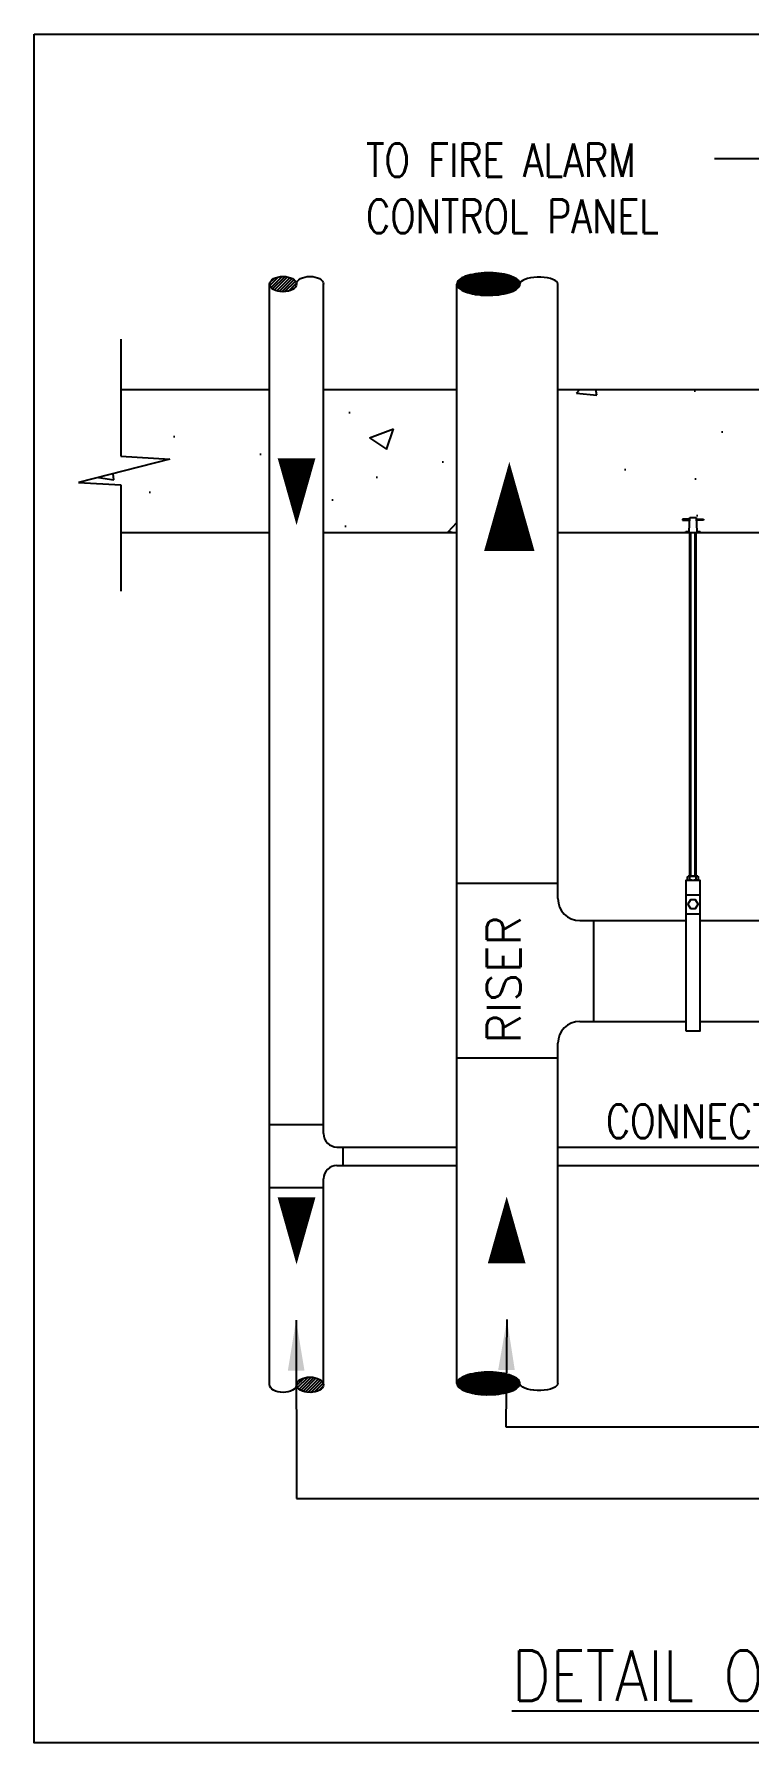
# Model space of a CAD drawing. Header units: millimetres. Extents: x -194958 to 83200, y -72620 to 64568.
# Drawn here: x -142228 to -141166, y -48783 to -46242 of the extents above; entities that cross this region are included whole.
import ezdxf
from ezdxf.enums import TextEntityAlignment as Align

# ---------------------------------------------------------------- set-up
doc = ezdxf.new("R2010")
doc.units = ezdxf.units.MM
doc.header["$LTSCALE"] = 200
doc.layers.add('0 @ 100 (19)', color=7, linetype='Continuous', lineweight=18)
for name, color, linetype in [('60', 7, 'Continuous'), ('ARCH', 7, 'Continuous'), ('FP-DET', 7, 'Continuous')]:
    doc.layers.add(name, color=color, linetype=linetype)
doc.styles.add('_ACM-ROMANS', font='romans.shx', dxfattribs={"width": 0.8})
doc.styles.get("Standard").update_dxf_attribs({"font": 'ARIALN.TTF'})
doc.dimstyles.new('Annotative', dxfattribs={"dimscale": 0, "dimtxt": 2.5, "dimasz": 2.5, "dimexe": 1.25, "dimexo": 0.625, "dimtad": 1, "dimtxsty": 'Standard', "dimcen": 2.5, "dimadec": 0, "dimazin": 0, "dimtfac": 1, "dimtmove": 0, "dimatfit": 3, "dimfxl": 1, "dimarcsym": 0})
pattern_1 = [(50, (-165669.8, -41647.12), (364.3693, -31.8782), [38.1, -419.1]), (355, (-165669.8, -41647.1), (-70.487, 382.1137), [30.48, -335.281]), (100.4514, (-165639.42, -41649.77), (293.8825, 350.2355), [32.38, -356.1805]), (46.1842, (-165669.8, -41545.5), (542.158, -84.085), [57.15, -628.65]), (96.6356, (-165624.6, -41552.5), (474.808, 494.852), [48.57, -534.271]), (351.1842, (-165669.8, -41545.5), (474.808, 494.852), [45.72, -502.92]), (21, (-165619, -41570.92), (303.2288, -204.5304), [38.1, -419.1]), (326, (-165619, -41570.9), (123.604, 368.376), [30.48, -335.28]), (71.4514, (-165593.7, -41587.96), (426.833, 163.8455), [32.38, -356.18]), (37.5, (-165669.79, -41647.12), (6.1772, 169.1101), [0, -331.216, 0, -340.36, 0, -336.55]), (7.5, (-165669.79, -41647.12), (133.6393, 200.3611), [0, -194.056, 0, -323.596, 0, -128.27]), (327.5, (-165783.07, -41647.12), (271.1812, -11.4575), [0, -127, 0, -396.24, 0, -525.78]), (317.5, (-165833.87, -41647.12), (296.2584, 50.853), [0, -165.1, 0, -263.144, 0, -373.38])]

msp = doc.modelspace()

# ---------------------------------------------------------------- hatches: boundary and pattern name
at = {"linetype": 'ByBlock', "ltscale": 0.01}
h = msp.add_hatch(dxfattribs=at)
h.set_pattern_fill('ANSI31', color=256, style=0)
h.set_pattern_definition([(45, (-222291.56, -43733.315), (-2.24506403, 2.24506403), [])])
edge = h.paths.add_edge_path()
edge.add_ellipse((-141857.9, -46613.4), major_axis=(-20, 0), ratio=0.568604, start_angle=180, end_angle=360)
edge.add_ellipse((-141857.9, -46613.4), major_axis=(-20, 0), ratio=0.568604, start_angle=0, end_angle=180)
h = msp.add_hatch()
h.set_pattern_fill('AR-CONC', color=8, scale=2, style=0)
h.set_pattern_definition(pattern_1)
h.paths.add_polyline_path([(-141599.4, -46770.3), (-141797.9, -46770.3), (-141797.9, -46983), (-141599.4, -46983)])
h.paths.add_polyline_path([(-141877.9, -46770.3), (-142098.9, -46770.3), (-142098.9, -46869.5), (-142026.2, -46873.9), (-142162, -46908.7), (-142098.9, -46912.3), (-142098.9, -46983), (-141877.9, -46983)])
h = msp.add_hatch()
h.set_pattern_fill('AR-CONC', color=8, scale=2, style=0)
h.set_pattern_definition(pattern_1)
h.paths.add_polyline_path([(-139442.4, -46983), (-139442.4, -46912.3), (-139505.5, -46908.7), (-139369.7, -46873.9), (-139442.4, -46869.5), (-139442.4, -46770.3), (-141449.4, -46770.3), (-141449.4, -46983)])
h = msp.add_hatch(dxfattribs=at)
h.set_pattern_fill('ANSI31', color=256, style=0)
h.set_pattern_definition([(225, (-61384.3263, -51130.866), (2.24506403, -2.24506403), [])])
edge = h.paths.add_edge_path()
edge.add_ellipse((-141817.9, -48250.8), major_axis=(20, 0), ratio=0.568604, start_angle=0, end_angle=360)

# ---------------------------------------------------------------- linework, layer by layer
at = {"color": 7, "linetype": 'Continuous'}
for p, q in [((-141877.9, -48250.8, 0), (-141877.9, -46613.4, 0)), ((-141797.9, -47877.2, 0), (-141797.9, -46613.4, 0)), ((-141777.9, -47897.2, 0), (-141599.4, -47897.2, 0)), ((-141449.4, -47897.2, 0), (-140589, -47897.2, 0)), ((-141777.9, -47924.6, 0), (-141599.4, -47924.6, 0)), ((-141449.4, -47924.6, 0), (-140589, -47924.6, 0)), ((-141797.9, -48250.8, 0), (-141797.9, -47944.6, 0))]:
    msp.add_line(p, q, dxfattribs=at)
for p, q in [((-142098.9, -46695.6, 0), (-142098.9, -46869.5, 0)), ((-142098.9, -46770.3, 0), (-141877.9, -46770.3, 0)), ((-141797.9, -46770.3, 0), (-141599.4, -46770.3, 0)), ((-141449.4, -46770.3, 0), (-139442.4, -46770.3, 0)), ((-142098.9, -46869.5, 0), (-142026.2, -46873.9, 0)), ((-142026.2, -46873.9, 0), (-142162, -46908.7, 0)), ((-142162, -46908.7, 0), (-142098.9, -46912.3, 0)), ((-142098.9, -46912.3, 0), (-142098.9, -47070.3, 0)), ((-142098.9, -46983, 0), (-141877.9, -46983, 0)), ((-141797.9, -46983, 0), (-141599.4, -46983, 0)), ((-141449.4, -46983, 0), (-139442.4, -46983, 0))]:
    msp.add_line(p, q)
at = {"linetype": 'ByBlock', "ltscale": 0.01}
for p, q in [((-141797.9, -47864.1, 0), (-141877.9, -47864.1, 0)), ((-141769.1, -47897.2, 0), (-141769.1, -47924.6, 0)), ((-141797.9, -47957.7, 0), (-141877.9, -47957.7, 0))]:
    msp.add_line(p, q, dxfattribs=at)
at = {"elevation": 0}
msp.add_lwpolyline([(-142227.9, -46241.7), (-139137.7, -46241.7), (-139137.7, -48783.5), (-142227.9, -48783.5)], close=True, dxfattribs=at)
for points in [[(-141837.9, -46971.9, 0, 56.2, 0), (-141837.9, -46872.4, 56.2, 56.2, 0)], [(-141521.6, -46877.9, 0, 75, 0), (-141521.6, -47010.6, 75, 75, 0)], [(-141837.9, -48071.8, 0, 56.2, 0), (-141837.9, -47972.2, 56.2, 56.2, 0)], [(-141525.5, -47970.8, 0, 56.2, 0), (-141525.5, -48070.4, 56.2, 56.2, 0)]]:
    msp.add_lwpolyline(points, format="xyseb", dxfattribs=at)
at = {"color": 7, "linetype": 'Continuous'}
for centre, start, end in [((-141777.9, -47877.2, 0), 180, 270), ((-141777.9, -47944.6, 0), 90, 180)]:
    msp.add_arc(centre, 20, start, end, dxfattribs=at)
at = {"linetype": 'ByBlock', "ltscale": 0.01}
for centre, major_axis in [((-141857.9, -46613.4, 0), (-20, 0)), ((-141817.9, -48250.8, 0), (20, 0))]:
    msp.add_ellipse(centre, major_axis=major_axis, ratio=0.568604, dxfattribs=at)
at = {"linetype": 'ByBlock', "ltscale": 0.01, "extrusion": (0, 0, -1)}
for centre, major_axis in [((-141817.9, -46613.4, 0), (20, 0)), ((-141857.9, -48250.8, 0), (-20, 0))]:
    msp.add_ellipse(centre, major_axis=major_axis, ratio=0.568604, start_param=3.141593, end_param=6.283185, dxfattribs=at)
at = {"layer": '60', "color": 1, "linetype": 'Continuous'}
for p, q in [((-141599.4, -47505.1, 0), (-141599.4, -46613.4, 0)), ((-141449.4, -47505.1, 0), (-141449.4, -46613.4, 0)), ((-141449.4, -47505.1, 0), (-141599.4, -47505.1, 0)), ((-141599.4, -47765.2, 0), (-141599.4, -47505.1, 0)), ((-141449.4, -47527.6, 0), (-141449.4, -47505.1, 0)), ((-141416.8, -47560.2, 0), (-141396, -47560.2, 0)), ((-141396, -47710.2, 0), (-141396, -47560.2, 0)), ((-141396, -47560.2, 0), (-141258.7, -47560.2, 0)), ((-141238.4, -47560.2, 0), (-141065.2, -47560.2, 0)), ((-141416.8, -47710.2, 0), (-141396, -47710.2, 0)), ((-141396, -47710.2, 0), (-141258.7, -47710.2, 0)), ((-141238.4, -47710.2, 0), (-141065.2, -47710.2, 0)), ((-141449.4, -47765.2, 0), (-141449.4, -47742.8, 0)), ((-141449.4, -47765.2, 0), (-141599.4, -47765.2, 0)), ((-141599.4, -48248.9, 0), (-141599.4, -47765.2, 0)), ((-141449.4, -48248.9, 0), (-141449.4, -47765.2, 0))]:
    msp.add_line(p, q, dxfattribs=at)
at = {"layer": '60', "color": 1, "linetype": 'Continuous', "elevation": 0}
for points in [[(-141599.4, -46613.4), (-141576.2, -46627.8), (-141572, -46628.7), (-141599, -46611.9)], [(-141599, -46615.2), (-141579.7, -46627.1), (-141576.2, -46627.8), (-141599.4, -46613.4)], [(-141599, -46611.9), (-141572, -46628.7), (-141568.1, -46629.1), (-141598.6, -46610.2)], [(-141598.6, -46616.6), (-141583.6, -46625.9), (-141579.7, -46627.1), (-141599, -46615.2)], [(-141598.6, -46610.2), (-141568.1, -46629.1), (-141563.6, -46629.7), (-141597.4, -46608.8)], [(-141597.1, -46618.4), (-141586.5, -46625), (-141583.6, -46625.9), (-141598.6, -46616.6)], [(-141597.4, -46608.8), (-141563.6, -46629.7), (-141559.4, -46629.9), (-141596.1, -46607.2)], [(-141596.2, -46613.4), (-141578.3, -46624.5), (-141551, -46628.5), (-141587.2, -46606.1)], [(-141583.5, -46623.7), (-141583.5, -46623.7), (-141578.3, -46624.5), (-141596.2, -46613.4)], [(-141596.1, -46607.2), (-141559.4, -46629.9), (-141554.8, -46630.1), (-141594.1, -46605.8)], [(-141594.1, -46605.8), (-141554.8, -46630.1), (-141550.5, -46630.1), (-141592, -46604.3)], [(-141592, -46604.3), (-141550.5, -46630.1), (-141545.9, -46630), (-141589.3, -46603.1)], [(-141589.3, -46603.1), (-141545.9, -46630), (-141541.7, -46629.6), (-141586.5, -46601.8)], [(-141587.2, -46606.1), (-141551, -46628.5), (-141544.1, -46627.5), (-141583.5, -46603.1)], [(-141586.5, -46601.8), (-141541.7, -46629.6), (-141537.3, -46629.2), (-141583.1, -46600.8)], [(-141583.5, -46603.1), (-141544.1, -46627.5), (-141518.4, -46623.7), (-141557.8, -46599.3)], [(-141583.1, -46600.8), (-141537.3, -46629.2), (-141533.2, -46628.6), (-141579.7, -46599.7)], [(-141579.7, -46599.7), (-141533.2, -46628.6), (-141529.2, -46627.9), (-141575.9, -46599)], [(-141575.9, -46599), (-141529.2, -46627.9), (-141525.5, -46627), (-141572, -46598.2)], [(-141572, -46598.2), (-141525.5, -46627), (-141521.9, -46626.1), (-141567.8, -46597.6)], [(-141567.8, -46597.6), (-141521.9, -46626.1), (-141518.8, -46624.9), (-141563.6, -46597.1)], [(-141563.6, -46597.1), (-141518.8, -46624.9), (-141515.8, -46623.8), (-141559.1, -46596.9)], [(-141559.1, -46596.9), (-141515.8, -46623.8), (-141513.3, -46622.4), (-141554.8, -46596.7)], [(-141557.8, -46599.3), (-141518.4, -46623.7), (-141514.7, -46620.7), (-141551, -46598.3)], [(-141554.8, -46596.7), (-141513.3, -46622.4), (-141511, -46621.1), (-141550.2, -46596.7)], [(-141551, -46598.3), (-141514.7, -46620.7), (-141505.8, -46613.4), (-141523.6, -46602.3)], [(-141550.2, -46596.7), (-141511, -46621.1), (-141509.3, -46619.5), (-141545.9, -46596.8)], [(-141545.9, -46596.8), (-141509.3, -46619.5), (-141507.7, -46618.1), (-141541.4, -46597.2)], [(-141541.4, -46597.2), (-141507.7, -46618.1), (-141506.8, -46616.5), (-141537.3, -46597.6)], [(-141537.3, -46597.6), (-141506.8, -46616.5), (-141506, -46615), (-141533, -46598.3)], [(-141533, -46598.3), (-141506, -46615), (-141506, -46613.3), (-141529.2, -46598.9)], [(-141529.2, -46598.9), (-141506, -46613.3), (-141506, -46611.8), (-141525.2, -46599.9)], [(-141525.2, -46599.9), (-141506, -46611.8), (-141506.9, -46610), (-141521.9, -46600.7)], [(-141523.6, -46602.3), (-141505.8, -46613.4), (-141518.4, -46603.1), (-141518.4, -46603.1)], [(-141521.9, -46600.7), (-141506.9, -46610), (-141507.7, -46608.7), (-141518.2, -46602.1)], [(-141518.2, -46602.1), (-141507.7, -46608.7), (-141509.9, -46606.7), (-141515.8, -46603)], [(-141515.8, -46603), (-141509.9, -46606.7), (-141511, -46605.7), (-141511, -46605.7)], [(-141596.1, -46619.6), (-141590.1, -46623.3), (-141586.5, -46625), (-141597.1, -46618.4)], [(-141592, -46622.5), (-141592, -46622.5), (-141590.1, -46623.3), (-141596.1, -46619.6)], [(-141597.4, -48244.2), (-141563.6, -48265.2), (-141559.4, -48265.4), (-141596.1, -48242.6)], [(-141596.2, -48248.9), (-141578.3, -48260), (-141551, -48264), (-141587.2, -48241.5)], [(-141596.1, -48242.6), (-141559.4, -48265.4), (-141554.8, -48265.6), (-141594.1, -48241.3)], [(-141594.1, -48241.3), (-141554.8, -48265.6), (-141550.5, -48265.5), (-141592, -48239.8)], [(-141592, -48239.8), (-141550.5, -48265.5), (-141545.9, -48265.5), (-141589.3, -48238.6)], [(-141589.3, -48238.6), (-141545.9, -48265.5), (-141541.7, -48265.1), (-141586.5, -48237.3)], [(-141587.2, -48241.5), (-141551, -48264), (-141544.1, -48263), (-141583.5, -48238.5)], [(-141586.5, -48237.3), (-141541.7, -48265.1), (-141537.3, -48264.7), (-141583.2, -48236.3)], [(-141583.5, -48238.5), (-141544.1, -48263), (-141518.4, -48259.2), (-141557.8, -48234.7)], [(-141583.2, -48236.3), (-141537.3, -48264.7), (-141533.2, -48264), (-141579.7, -48235.2)], [(-141579.7, -48235.2), (-141533.2, -48264), (-141529.2, -48263.4), (-141575.9, -48234.4)], [(-141575.9, -48234.4), (-141529.2, -48263.4), (-141525.5, -48262.5), (-141572, -48233.6)], [(-141572, -48233.6), (-141525.5, -48262.5), (-141521.9, -48261.5), (-141567.8, -48233.1)], [(-141567.8, -48233.1), (-141521.9, -48261.5), (-141518.8, -48260.4), (-141563.6, -48232.6)], [(-141563.6, -48232.6), (-141518.8, -48260.4), (-141515.8, -48259.2), (-141559.1, -48232.3)], [(-141559.1, -48232.3), (-141515.8, -48259.2), (-141513.3, -48257.8), (-141554.8, -48232.1)], [(-141557.8, -48234.7), (-141518.4, -48259.2), (-141514.7, -48256.2), (-141551, -48233.7)], [(-141554.8, -48232.1), (-141513.3, -48257.8), (-141511, -48256.5), (-141550.2, -48232.2)], [(-141551, -48233.7), (-141514.7, -48256.2), (-141505.8, -48248.9), (-141523.6, -48237.8)], [(-141550.2, -48232.2), (-141511, -48256.5), (-141509.3, -48255), (-141545.9, -48232.3)], [(-141545.9, -48232.3), (-141509.3, -48255), (-141507.7, -48253.6), (-141541.4, -48232.7)], [(-141541.4, -48232.7), (-141507.7, -48253.6), (-141506.8, -48251.9), (-141537.3, -48233)], [(-141537.3, -48233), (-141506.8, -48251.9), (-141506, -48250.4), (-141533, -48233.7)], [(-141533, -48233.7), (-141506, -48250.4), (-141506, -48248.7), (-141529.2, -48234.3)], [(-141529.2, -48234.3), (-141506, -48248.7), (-141506, -48247.3), (-141525.2, -48235.4)], [(-141525.2, -48235.4), (-141506, -48247.3), (-141506.9, -48245.5), (-141521.9, -48236.2)], [(-141523.6, -48237.8), (-141505.8, -48248.9), (-141518.4, -48238.5), (-141518.4, -48238.5)], [(-141521.9, -48236.2), (-141506.9, -48245.5), (-141507.7, -48244.1), (-141518.2, -48237.6)], [(-141518.2, -48237.6), (-141507.7, -48244.1), (-141509.9, -48242.2), (-141515.8, -48238.5)], [(-141515.8, -48238.5), (-141509.9, -48242.2), (-141511, -48241.2), (-141511, -48241.2)], [(-141599.4, -48248.9), (-141576.2, -48263.2), (-141572, -48264.1), (-141599, -48247.4)], [(-141599, -48250.6), (-141579.7, -48262.5), (-141576.2, -48263.2), (-141599.4, -48248.9)], [(-141599, -48247.4), (-141572, -48264.1), (-141568.1, -48264.6), (-141598.6, -48245.7)], [(-141598.6, -48252), (-141583.6, -48261.3), (-141579.7, -48262.5), (-141599, -48250.6)], [(-141598.6, -48245.7), (-141568.1, -48264.6), (-141563.6, -48265.2), (-141597.4, -48244.2)], [(-141597.1, -48253.9), (-141586.5, -48260.4), (-141583.6, -48261.3), (-141598.6, -48252)], [(-141596.1, -48255.1), (-141590.1, -48258.8), (-141586.5, -48260.4), (-141597.1, -48253.9)], [(-141583.5, -48259.2), (-141583.5, -48259.2), (-141578.3, -48260), (-141596.2, -48248.9)], [(-141592, -48257.9), (-141592, -48257.9), (-141590.1, -48258.8), (-141596.1, -48255.1)]]:
    msp.add_lwpolyline(points, close=True, dxfattribs=at)
for points in [[(-141449.4, -46613.4), (-141449.9, -46611.5), (-141451.3, -46609.6), (-141453.6, -46607.9), (-141456.8, -46606.4), (-141460.6, -46605.1), (-141465, -46604.1), (-141469.9, -46603.4), (-141475, -46603), (-141480.2, -46603), (-141485.3, -46603.4), (-141490.1, -46604.1), (-141494.6, -46605.1), (-141498.4, -46606.4), (-141501.5, -46607.9), (-141503.8, -46609.6), (-141505.3, -46611.5), (-141505.8, -46613.4)], [(-141449.4, -48248.9), (-141449.9, -48250.8), (-141451.3, -48252.6), (-141453.6, -48254.4), (-141456.8, -48255.9), (-141460.6, -48257.2), (-141465, -48258.2), (-141469.9, -48258.9), (-141475, -48259.3), (-141480.2, -48259.3), (-141485.3, -48258.9), (-141490.1, -48258.2), (-141494.6, -48257.2), (-141498.4, -48255.9), (-141501.5, -48254.4), (-141503.8, -48252.6), (-141505.3, -48250.8), (-141505.8, -48248.9)]]:
    msp.add_lwpolyline(points, dxfattribs=at)
at = {"layer": '60', "color": 1, "linetype": 'Continuous'}
for centre, start, end in [((-141416.8, -47527.6, 0), 180, 270), ((-141416.8, -47742.8, 0), 90, 180)]:
    msp.add_arc(centre, 32.6, start, end, dxfattribs=at)
at = {"layer": 'FP-DET', "color": 1}
for p, q in [((-141253.3, -46963.1, 0), (-141264.3, -46963.1, 0)), ((-141264.3, -46963.1, 0), (-141264.3, -46964.8, 0)), ((-141264.3, -46964.8, 0), (-141253.4, -46964.8, 0)), ((-141254.3, -46981.7, 0), (-141253.2, -46960.5, 0)), ((-141253.2, -46960.5, 0), (-141244, -46960.5, 0)), ((-141244, -46960.5, 0), (-141243, -46981.7, 0)), ((-141243.9, -46963.1, 0), (-141232.9, -46963.1, 0)), ((-141232.9, -46964.8, 0), (-141243.8, -46964.8, 0)), ((-141232.9, -46963.1, 0), (-141232.9, -46964.8, 0)), ((-141259.3, -46983, 0), (-141259.3, -46981.7, 0)), ((-141259.3, -46981.7, 0), (-141254.3, -46981.7, 0)), ((-141243, -46981.7, 0), (-141237.9, -46981.7, 0)), ((-141237.9, -46983, 0), (-141237.9, -46981.7, 0))]:
    msp.add_line(p, q, dxfattribs=at)
at = {"layer": 'FP-DET', "color": 7, "linetype": 'Continuous'}
for p, q in [((-141253.1, -47494.2, 0), (-141253.1, -46983, 0)), ((-141244, -47494.2, 0), (-141244, -46983, 0)), ((-141256.8, -47495.3, 0), (-141255.7, -47494.2, 0)), ((-141256.8, -47499.1, 0), (-141256.8, -47495.3, 0)), ((-141255.7, -47500.1, 0), (-141256.8, -47499.1, 0)), ((-141255.7, -47494.2, 0), (-141241.4, -47494.2, 0)), ((-141255.7, -47500.1, 0), (-141241.4, -47500.1, 0)), ((-141253.1, -47499, 0), (-141253.1, -47495.3, 0)), ((-141244, -47498.9, 0), (-141244, -47495.4, 0)), ((-141241.4, -47494.2, 0), (-141240.3, -47495.3, 0)), ((-141241.4, -47500.1, 0), (-141240.3, -47499.1, 0)), ((-141240.3, -47499.1, 0), (-141240.3, -47495.3, 0))]:
    msp.add_line(p, q, dxfattribs=at)
at = {"layer": 'FP-DET', "color": 1, "linetype": 'Continuous'}
for p, q in [((-141251.7, -47494.2, 0), (-141251.7, -46983, 0)), ((-141245.4, -47494.2, 0), (-141245.4, -46983, 0))]:
    msp.add_line(p, q, dxfattribs=at)
at = {"layer": 'FP-DET', "color": 7}
for p, q in [((-141238.4, -47522.6, 0), (-141258.7, -47522.6, 0)), ((-141238.4, -47550.7, 0), (-141258.7, -47550.7, 0))]:
    msp.add_line(p, q, dxfattribs=at)
at = {"layer": 'FP-DET', "color": 7, "elevation": 0}
for points in [[(-141258.7, -47724.9), (-141258.7, -47500.2), (-141238.4, -47500.2), (-141238.4, -47724.9)], [(-141252.3, -47542.5), (-141244.8, -47542.5), (-141241, -47535.9), (-141244.8, -47529.4), (-141252.3, -47529.4), (-141256, -47535.9)]]:
    msp.add_lwpolyline(points, close=True, dxfattribs=at)
at = {"layer": 'FP-DET', "color": 7, "linetype": 'Continuous'}
for centre, radius, start, end in [((-141255.4, -47497, 0), 2.88, 35.3245, 95.9037), ((-141255.4, -47497.3, 0), 2.88, 264.0963, 324.6755), ((-141248.6, -47503.5, 0), 9.35, 60.6559, 118.4196), ((-141248.6, -47490.8, 0), 9.35, 241.5804, 299.3441), ((-141241.7, -47497, 0), 2.88, 84.0963, 144.6755), ((-141241.7, -47497.3, 0), 2.88, 215.3245, 275.9037)]:
    msp.add_arc(centre, radius, start, end, dxfattribs=at)

# ---------------------------------------------------------------- texts
at = {"style": '_ACM-ROMANS'}
msp.add_text('RISER ', height=50, rotation=90, dxfattribs=at).set_placement((-141504.8, -47743.4, 0))
at = {"char_height": 50, "attachment_point": 1, "style": '_ACM-ROMANS'}
for s, insert in [('TO FIRE ALARM \\PCONTROL PANEL', (-141734.6, -46404.1, 1.2)), ('{\\W0.8;CONNECT TO DRAIN PIPE}', (-141378, -47833.9, 0))]:
    msp.add_mtext(s, dxfattribs=dict(at, insert=insert))
at = {"layer": 'ARCH', "style": '_ACM-ROMANS', "width": 0.85}
msp.add_text('%%UDETAIL OF SPRINKLER ZONE CONTROL VALVE', height=75, dxfattribs=at).set_placement((-140557.3, -48721, 0), align=Align.CENTER)

# ---------------------------------------------------------------- leaders
at = {"layer": '0 @ 100 (19)'}
for points in [[(-141081.6, -47278.8, -1.2), (-141081.6, -46427.1, -1.2), (-141216.7, -46427.1, -1.2)], [(-141838.6, -48154.7, 0), (-141838.1, -48420.2, 0), (-141059.9, -48420.2, 0)], [(-141525.1, -48153.8, 0), (-141526.6, -48313.2, 0), (-141055.9, -48313.2, 0)]]:
    msp.add_leader(points, dimstyle='Annotative', override={"dimscale": 1, "dimasz": 75}, dxfattribs=at)

doc.saveas('drawing.dxf')
